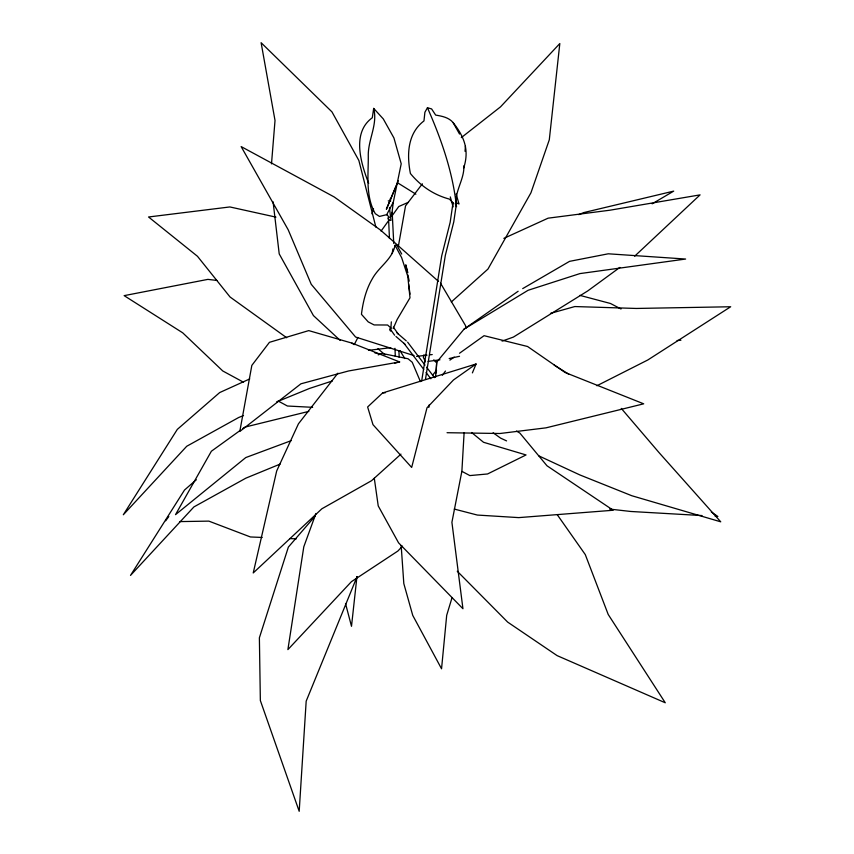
<?xml version="1.0" encoding="UTF-8"?>
<svg xmlns="http://www.w3.org/2000/svg" width="854" height="854" viewBox="0 0 854 854"><rect width="100%" height="100%" fill="white"/><g stroke="black" fill="none" stroke-linecap="round" stroke-linejoin="round"><path stroke-width="1.28" d="M436.095 372.963L436.736 361.221M464.117 432.69L461.886 471.194L451.905 522.306L462.943 608.731L398.572 542.834L378.226 505.91L374.298 478.272M391.335 321.862L390.673 331.128A3.459 2.904 4.1 0 1 389.691 328.833M465.024 151.307L465.441 146.013M271.497 163.883L275.02 120.478L261.11 42.7L331.96 111.885L358.861 160.477L375.877 227.089M435.561 377.212L436.789 362.043L464.085 329.1L518.132 291.267M392.221 253.563L392.861 248.93M356.94 576.642L351.506 626.313L345.518 603.532M463.882 165.857C464.469 180.162 453.549 192.246 456.484 206.657C452.833 172.166 441.379 139.373 427.448 107.753L424.897 112.269L423.968 120.926C407.411 133.459 406.739 154.82 410.411 173.522C420.691 186.044 433.843 194.968 449.46 199.11L453.858 203.818M391.506 216.51L393.31 202.184L401.209 163.787L393.929 137.964L383.286 118.919L373.678 108.405L372.291 117.767C351.325 132.882 361.071 163.658 368.693 183.397M453.026 202.772L450.165 222.307L441.721 255.826L421.673 380.948M456.634 202.313L453.784 221.848L445.329 255.357L425.495 379.165M428.836 407.411L429.242 404.785M398.348 246.422L405.533 205.889L422.367 183.813M463.658 168.11C469.486 150.261 464.448 136.907 453.047 122.517C448.724 117.414 441.934 116.144 435.657 115.087L431.601 108.917L427.448 107.753M424.011 354.784L423.349 357.346L425.463 361.776M452.076 597.544L446.695 615.307L441.55 668.789L412.738 615.382L403.814 583.581L401.177 545.674M371.97 213.831L373.55 208.856M315.905 513.553L303.8 546.784L287.894 649.606L351.432 581.659L397.943 550.99L402.48 546.144M401.7 254.033L396.726 245.002L395.05 245.301C392.199 259.712 378.877 266.64 372.227 278.948C365.939 289.698 362.961 302.038 361.445 314.304L368.213 321.883L374.137 324.936L387.631 325.011L391.015 328.139M472.39 372.888L476.073 363.985L382.635 392.936L367.626 406.974L372.984 424.662L411.671 467.437L427.011 407.774L453.485 379.955L476.073 363.985M357.089 576.621L306.18 701.155L299.188 811.3L260.353 700.547L259.381 637.789L288.364 547.094L315.137 516.126M398.284 180.749L386.371 209.262L396.213 185.841M393.203 328.566L397.185 319.439L409.995 297.79L407.796 276.354L401.647 257.662L395.05 245.301M354.335 344.44L357.922 337.479M373.678 108.405C377.98 124.876 367.69 140.003 368.287 156.453C368.373 175.508 365.448 196.537 375.312 213.692L379.464 216.436L386.713 214.664L393.31 202.184M381.065 231.103L388.762 220.417M391.837 216.147L398.765 206.529L408.212 202.345M442.34 375.312L445.457 371.052M165.655 520.78L168.814 516.563M337.928 373.166L298.441 423.819L276.675 470.992L253.232 572.949L321.873 508.781L371.575 480.685L400.953 454.136M432.562 375.312L436.565 370.23M634.639 256.221L700.077 194.872L609.905 210.212L548.129 218.165L503.849 238.362M451.318 301.974L487.954 269.074L530.953 192.78L549.303 139.778L559.818 43.543L500.497 106.878L461.299 137.633M196.335 479.756L184.507 490.036L130.513 575.404L193.922 506.913L245.824 478.176L280.069 464.128M619.855 267.43L587.712 290.947L513.371 337.095L502.099 341.109M240.433 430.267L211.365 451.243L175.529 514.652L245.771 457.563L291.235 440.643M242.579 428.708L244.735 427.16M449.909 360.121L454.179 357.068M459.516 353.246L484.079 335.686L527.569 346.5L565.124 372.504L643.702 403.825L546.016 427.843L499.985 433.501L447.048 432.711M464.085 329.1L528.092 290.285L579.951 273.59L685.623 259.04L608.272 253.798L569.543 261.356L522.701 288.609M652.157 203.818L673.71 191.115L583.677 212.603L578.777 214.632M596.893 385.752L647.855 359.95L730.682 306.757L636.326 308.454L574.817 306.554L550.467 313.375M249.72 378.93L219.681 392.562L177.312 429.391L123.318 514.759L186.727 446.268L238.629 417.531L243.518 415.524M276.547 401.967L309.564 388.421L332.345 380.969M378.237 354.88L381.898 353.417L408.052 358.765L412.236 362.256L420.435 381.631M459.527 356.289L449.183 358.531M246.016 426.84L308.86 411.372M394.612 363.142L399.629 361.947L351.976 343.116L308.753 330.605L269.437 342.326L251.834 365.395L239.803 431.473L300.918 383.809L348.592 370.967L399.629 361.947M428.1 361.413L439.959 359.79M368.448 350.353L390.716 347.685M416.56 356.396L427.011 355.179M429.615 354.869L432.231 354.559M677.062 340.532L680.905 340.234M382.635 392.936L385.282 392.765M179.521 521.602L208.846 521.121L250.435 536.963L262.221 537.454M289.73 538.575L296.285 538.853M312.639 407.326L287.403 406.013L278.169 401.006M702.009 515.57L630.743 511.471L609.66 509.08M715.204 516.328L717.851 516.489L711.318 511.994M216.927 280.443L207.885 279.375L124.15 295.644L182.735 332.846L222.777 370.978L243.55 382.24M275.959 217.129L229.854 206.946L148.553 216.991L197.455 256.275L230.046 296.989L286.698 337.746M374.757 352.809L381.151 354.474M454.243 509.059L477.365 515.058L518.741 517.62L613.193 510.254L546.987 465.782L519.84 433.063L516.467 431.078M579.866 295.367L610.461 303.48L621.029 308.988M414.019 355.595L355.595 337.031L311.24 284.307L288.193 229.779L241.148 146.589L334.202 196.964L380.585 230.121L438.518 281.414M506.571 440.899L500.572 438.113L493.121 432.775M539.002 455.951L579.834 474.92L631.789 495.726L720.733 521.815L659.085 452.652L621.285 408.425M462.057 471.419L469.839 475.582L487.559 473.97L526.032 454.947L483.524 442.276L471.611 432.508M397.804 182.937L415.866 194.168M554.214 365.117L568.924 374.308M351.976 343.116L354.143 344.632M377.916 348.731L385.026 354.73M396.939 332.836L406.291 340.895M395.957 336.465L405.298 344.525M340.223 340.458L313.429 315.585L279.215 253.905L273.088 201.8M386.713 214.664L389.392 217.332M457.253 571.219L507.671 622.107L557.128 655.626L665.266 702.778L608.208 614.464L585.289 554.598L557.203 514.631M433.757 359.844L436.447 362.694M407.614 342.134L425.004 365.106M426.584 367.188L434.483 377.628M403.963 343.287L423.723 369.387M426.093 372.515L430.832 378.781M393.342 327.167L398.274 334.074M391.1 330.295L394.623 335.227M399.96 350.652L404.849 358.563M440.525 283.186L465.547 325.652L465.825 328.267M453.047 122.517L459.537 134.046M456.153 193.965L458.993 203.989A3.459 2.605 -15.8 0 0 456.388 203.444M450.293 196.9L453.122 206.924M406.376 268.829L405.831 265.028L407.838 272.725M405.831 265.028L407.39 272.479M407.902 274.967L409.205 281.169M408.575 284.03L410.037 294.16M390.299 198.512L390.609 201.149A8.657 5.818 -6.9 0 1 388.25 200.839M389.435 207.522L390.983 220.407A3.459 2.327 -6.9 0 1 388.154 217.621M393.747 243.518L392.189 212.315M389.467 238.501L388.517 217.727M398.925 350.706L399.181 357.335M394.986 348.315L395.295 356.257"/></g></svg>
